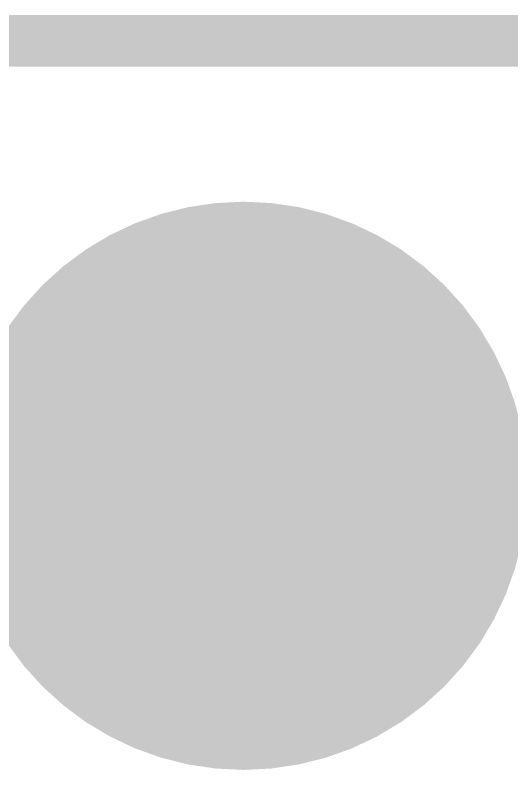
# Model space of a CAD drawing. Extents: x -34.3 to 52.3, y -19.6 to 20.4.
# Drawn here: x 16.881 to 18.837, y 10.792 to 13.761 of the extents above; entities that cross this region are included whole.
import ezdxf

# ---------------------------------------------------------------- set-up
doc = ezdxf.new("R2010")
doc.units = 0
for name, color, linetype in [('1', 12, 'CONTINUOUS'), ('17', 110, 'CONTINUOUS'), ('29', 253, 'CONTINUOUS'), ('51', 253, 'CONTINUOUS')]:
    doc.layers.add(name, color=color, linetype=linetype)

# ---------------------------------------------------------------- blocks, each defined once
blk = doc.blocks.new('ROUNDP')
at = {"const_width": 0.5}
blk.add_lwpolyline([(0, -0.25, 1), (0, 0.25, 1), (0, -0.25)], format="xyb", dxfattribs=at)

msp = doc.modelspace()

# ---------------------------------------------------------------- linework, layer by layer
at = {"layer": '1', "const_width": 0.6096}
msp.add_lwpolyline([(17.78, 11.9099), (13.4339, 11.9099)], dxfattribs=at)
at = {"layer": '1', "const_width": 0.3048}
msp.add_lwpolyline([(17.78, 11.7575, 1), (17.78, 12.0623)], format="xyb", dxfattribs=at)
at = {"layer": '51', "const_width": 0.2032}
msp.add_lwpolyline([(14.38, 13.6599), (20.58, 13.6599)], dxfattribs=at)

# ---------------------------------------------------------------- block references
at = {"layer": '17', "xscale": 2.032, "yscale": 2.032, "rotation": 90}
msp.add_blockref('ROUNDP', (17.78, 11.9099), dxfattribs=at)
msp.add_blockref('ROUNDP', (17.78, 11.9099), dxfattribs=at)
at = {"layer": '29', "xscale": 2.2352, "yscale": 2.2352, "rotation": 90}
msp.add_blockref('ROUNDP', (17.78, 11.9099), dxfattribs=at)

doc.saveas('drawing.dxf')
